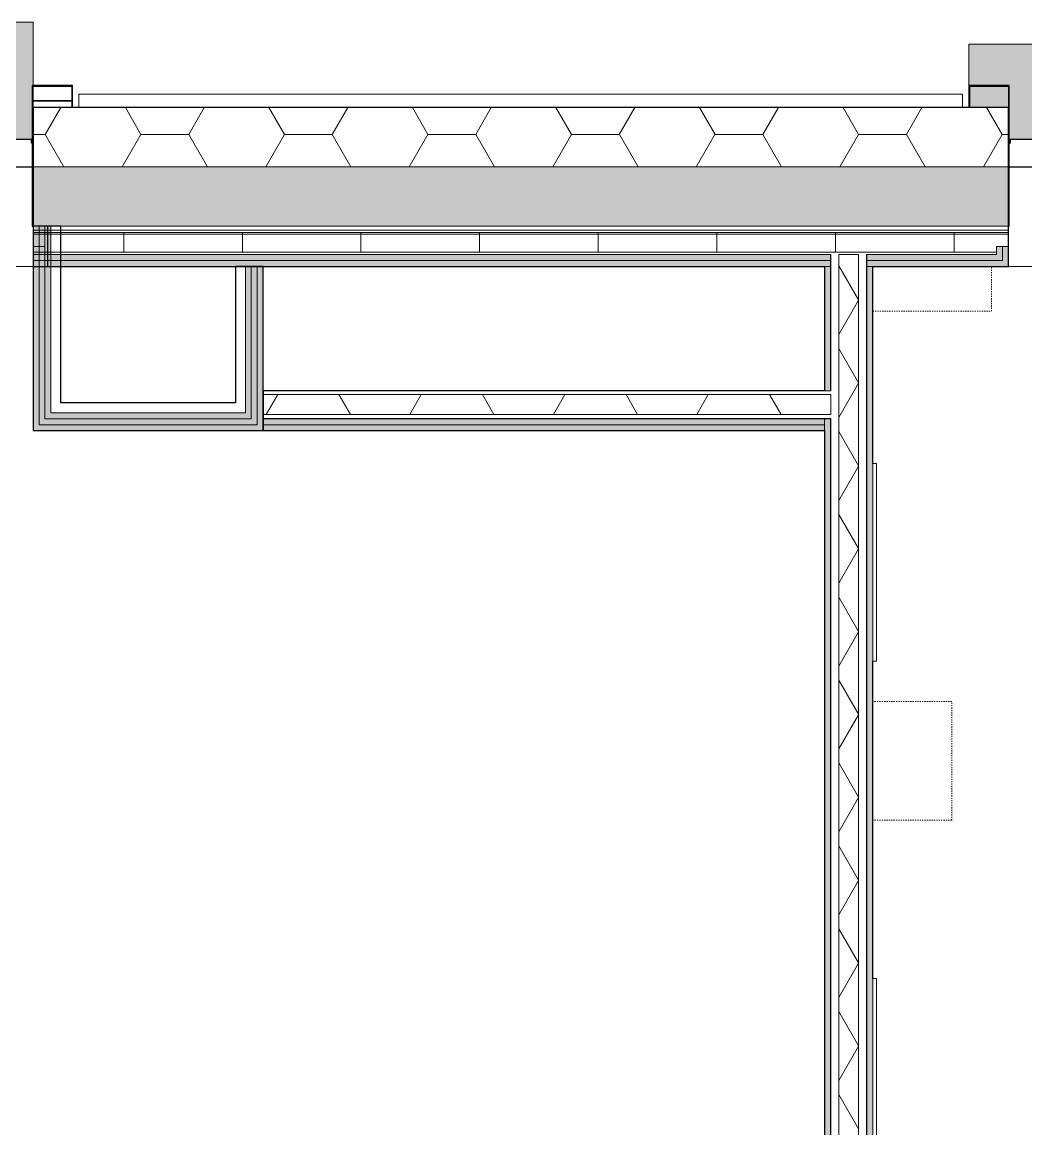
# Model space of a CAD drawing. Header units: millimetres. Extents: x 155920 to 295199, y -4084 to 97293.
# Drawn here: x 197415 to 199953, y 32065 to 34863 of the extents above; entities that cross this region are included whole.
import ezdxf

# ---------------------------------------------------------------- set-up
doc = ezdxf.new("R2010")
doc.units = ezdxf.units.MM
doc.header["$MEASUREMENT"] = 0
doc.linetypes.add('Dash', pattern=[6, 3, -3])
doc.linetypes.add('Dash_2_', pattern=[6, 3, -3])
for name, color, linetype, lineweight in [('A-GENM-HDLN', 8, 'Dash_2_', 9), ('A-GLAZ', 7, 'CONTINUOUS', 9), ('A-GLAZ-CURT', 7, 'CONTINUOUS', 9), ('A-GLAZ-CWMG', 7, 'CONTINUOUS', 9), ('A-WALL', 7, 'CONTINUOUS', 9), ('A-WALL-PATT', 7, 'CONTINUOUS', 25), ('I-FURN', 8, 'CONTINUOUS', 9), ('I-WALL', 7, 'CONTINUOUS', 9)]:
    doc.layers.add(name, color=color, linetype=linetype, lineweight=lineweight)

msp = doc.modelspace()

# ---------------------------------------------------------------- hatches: boundary and pattern name
at = {"layer": 'A-GLAZ'}
msp.add_hatch(color=256, dxfattribs=at).paths.add_polyline_path([(197440.8, 34561.5), (197440.8, 34703.3), (197442.8, 34703.3), (197442.8, 34863.2), (194658.8, 34863.2), (194658.8, 34703.3), (194660.8, 34703.3), (194660.8, 34561.5), (194663.2, 34561.5), (194663.2, 34566.2), (196046.5, 34566.2), (196046.5, 34561.5), (196055.2, 34561.5), (196055.2, 34566.2), (197438.5, 34566.2), (197438.5, 34561.5)], flags=0)
h = msp.add_hatch(color=256, dxfattribs=at)
h.paths.add_polyline_path([(201144.8, 34506.2), (202315.8, 34506.2), (202315.8, 34703.3), (202415.8, 34703.3), (202415.8, 34807.3), (199808.8, 34807.3), (199808.8, 34703.3), (199910.8, 34703.3), (199910.8, 34557.2), (199913.2, 34557.2), (199913.2, 34566.2), (201104.5, 34566.2), (201104.5, 34557.2), (201108.8, 34557.2), (201108.8, 34506.2)], flags=0)
h.paths.add_polyline_path([(202361.8, 34647.3), (202415.8, 34647.3), (202415.8, 34701.3), (202317.8, 34701.3), (202317.8, 34647.3)], flags=0)
h.paths.add_polyline_path([(199854.8, 34647.3), (199908.8, 34647.3), (199908.8, 34701.3), (199810.8, 34701.3), (199810.8, 34647.3)], flags=0)
h = msp.add_hatch(color=256, dxfattribs=at)
h.paths.add_polyline_path([(197438.5, 34559.4), (197440.8, 34559.4), (197440.8, 34561.5), (197438.5, 34561.5)], flags=0)
h.paths.add_polyline_path([(196046.5, 34559.4), (196055.2, 34559.4), (196055.2, 34561.5), (196046.5, 34561.1)], flags=0)
h.paths.add_polyline_path([(194660.8, 34559.4), (194663.2, 34559.4), (194663.2, 34561.5), (194660.8, 34561.5)], flags=0)
at = {"layer": 'A-WALL-PATT', "lineweight": 9}
h = msp.add_hatch(color=256, dxfattribs=at)
h.paths.add_polyline_path([(230738.8, 34347.3), (230990.8, 34347.3), (230990.8, 34497.3), (229692.8, 34497.3), (229692.8, 34347.3), (230298.1, 34347.3)], flags=0)
h.paths.add_polyline_path([(220908.8, 34347.3), (220908.8, 34497.3), (202317.8, 34497.3), (202317.8, 34347.3), (220879.3, 34347.3)], flags=0)
h.paths.add_polyline_path([(199908.8, 34347.3), (199908.8, 34497.3), (197442.8, 34497.3), (197442.8, 34347.3), (199799.2, 34347.3)], flags=0)
h.paths.add_polyline_path([(194658.8, 34347.3), (194658.8, 34497.3), (192497.8, 34497.3), (192512, 34491.5), (192517.8, 34477.3), (192517.8, 34367.3), (192512, 34353.2), (192497.8, 34347.3), (194417.1, 34347.3)], flags=0)
h.paths.add_polyline_path([(192423.7, 34347.3), (192435, 34348.5), (192423.7, 34353.2), (192417.8, 34367.3), (192417.8, 34347.3)], flags=0)
h.paths.add_polyline_path([(190803, 34347.3), (190808.8, 34347.3), (190808.8, 34367.3), (190803, 34353.2), (190788.8, 34347.3), (190798.8, 34347.3)], flags=0)
h.paths.add_polyline_path([(190718.8, 34347.3), (190728.8, 34347.3), (190714.7, 34353.2), (190708.8, 34367.3), (190708.8, 34477.3), (190714.7, 34491.5), (190728.8, 34497.3), (187318, 34497.3), (187318, 34347.3), (190714.7, 34347.3)], flags=0)
h.paths.add_polyline_path([(183652.8, 34347.3), (185283.8, 34347.3), (185283.8, 34497.3), (159942.8, 34497.3), (159942.8, 34347.3), (183432.8, 34347.3)], flags=0)
h.paths.add_polyline_path([(157908.7, 34347.3), (157908.7, 34497.3), (156603.8, 34497.3), (156603.8, 34347.3), (157340, 34347.3)], flags=0)
h.paths.add_polyline_path([(192442.8, 34357.3), (192497.8, 34357.3), (192504.9, 34360.3), (192507.8, 34367.3), (192507.8, 34477.3), (192504.9, 34484.4), (192497.8, 34487.3), (192442.8, 34487.3), (192442.8, 34437.3), (192427.8, 34437.3), (192427.8, 34367.3), (192430.8, 34360.3), (192437.8, 34357.3)], flags=0)
h.paths.add_polyline_path([(190728.8, 34357.3), (190788.8, 34357.3), (190795.9, 34360.3), (190798.8, 34367.3), (190798.8, 34437.3), (190783.8, 34437.3), (190783.8, 34487.3), (190728.8, 34487.3), (190721.8, 34484.4), (190718.8, 34477.3), (190718.8, 34367.3), (190721.8, 34360.3)], flags=0)
for points in [[(197457.8, 33830.3), (197457.8, 34347.3), (197442.8, 34347.3), (197442.8, 33830.3)], [(197512.8, 33830.3), (198024.4, 33830.3), (198024.4, 33845.3), (197457.8, 33845.3), (197457.8, 33830.3)], [(198024.4, 33830.3), (199443.5, 33830.3), (199443.5, 33845.3), (198024.4, 33845.3)]]:
    msp.add_hatch(color=256, dxfattribs=at).paths.add_polyline_path(points, flags=0)
at = {"layer": 'A-WALL-PATT', "lineweight": 5}
for points in [[(197472.8, 33845.3), (197472.8, 34347.3), (197457.8, 34347.3), (197457.8, 33845.3)], [(197487.8, 33860.3), (197487.8, 34347.3), (197472.8, 34347.3), (197472.8, 33860.3)], [(197979.4, 33875.3), (197994.4, 33875.3), (197994.4, 34245.3), (197979.4, 34245.3), (197979.4, 33886.7)], [(197994.4, 33860.3), (198009.4, 33860.3), (198009.4, 34245.3), (197994.4, 34245.3), (197994.4, 33875.3)], [(198009.4, 33845.3), (198024.4, 33845.3), (198024.4, 34245.3), (198009.4, 34245.3), (198009.4, 33860.3)], [(199550.5, 28494.3), (199565.5, 28494.3), (199565.5, 34245.3), (199550.5, 34245.3), (199550.5, 28598.8)], [(198009.4, 33845.3), (198009.4, 33860.3), (197472.8, 33860.3), (197472.8, 33845.3), (197512.8, 33845.3)], [(197487.8, 33860.3), (197994.4, 33860.3), (197994.4, 33875.3), (197487.8, 33875.3)], [(199443.5, 33845.3), (199443.5, 33860.3), (198024.4, 33860.3), (198024.4, 33845.3), (198603.2, 33845.3)]]:
    msp.add_hatch(color=256, dxfattribs=at).paths.add_polyline_path(points, flags=0)
at = {"layer": 'A-WALL-PATT', "lineweight": 9}
h = msp.add_hatch(color=256, dxfattribs=at)
h.paths.add_polyline_path([(194118.1, 34245.3), (194658.8, 34245.3), (194658.8, 34296.3), (194643.8, 34296.3), (194643.8, 34260.3), (192432.8, 34260.3), (192432.8, 34296.3), (192417.8, 34296.3), (192417.8, 34245.3), (193819.1, 34245.3)], flags=0)
h.paths.add_polyline_path([(190808.8, 34245.3), (190808.8, 34296.3), (190793.8, 34296.3), (190793.8, 34260.3), (189398.8, 34260.3), (189398.8, 34245.3), (190231, 34245.3)], flags=0)
h.paths.add_polyline_path([(197480.3, 34245.3), (197480.3, 34260.3), (197457.8, 34260.3), (197457.8, 34296.3), (197442.8, 34296.3), (197442.8, 34245.3)], flags=0)
at = {"layer": 'A-WALL-PATT', "lineweight": 5}
h = msp.add_hatch(color=256, dxfattribs=at)
h.paths.add_polyline_path([(194417.1, 34260.3), (194643.8, 34260.3), (194643.8, 34296.3), (194628.8, 34296.3), (194628.8, 34275.3), (192447.8, 34275.3), (192447.8, 34296.3), (192432.8, 34296.3), (192432.8, 34260.3), (194118.1, 34260.3)], flags=0)
h.paths.add_polyline_path([(197480.3, 34260.3), (197480.3, 34275.3), (197472.8, 34275.3), (197472.8, 34296.3), (197457.8, 34296.3), (197457.8, 34260.3)], flags=0)
h.paths.add_polyline_path([(189398.8, 34260.3), (190793.8, 34260.3), (190793.8, 34296.3), (190778.8, 34296.3), (190778.8, 34275.3), (189398.8, 34275.3)], flags=0)
at = {"layer": 'A-WALL-PATT', "lineweight": 9}
h = msp.add_hatch(color=256, dxfattribs=at)
h.paths.add_polyline_path([(204125.4, 34245.3), (204125.4, 34260.3), (202332.8, 34260.3), (202332.8, 34296.3), (202317.8, 34296.3), (202317.8, 34245.3), (203985.3, 34245.3)], flags=0)
h.paths.add_polyline_path([(199550.5, 34245.3), (199908.8, 34245.3), (199908.8, 34296.3), (199893.8, 34296.3), (199893.8, 34260.3), (199550.5, 34260.3)], flags=0)
h.paths.add_polyline_path([(199458.5, 34245.3), (199458.5, 34260.3), (197442.8, 34260.3), (197442.8, 34245.3), (199443.5, 34245.3)], flags=0)
at = {"layer": 'A-WALL-PATT', "lineweight": 5}
h = msp.add_hatch(color=256, dxfattribs=at)
h.paths.add_polyline_path([(204125.4, 34260.3), (204125.4, 34275.3), (202347.8, 34275.3), (202347.8, 34296.3), (202332.8, 34296.3), (202332.8, 34260.3), (203985.3, 34260.3)], flags=0)
h.paths.add_polyline_path([(199458.5, 34260.3), (199458.5, 34275.3), (197442.8, 34275.3), (197442.8, 34260.3), (199201.2, 34260.3)], flags=0)
h.paths.add_polyline_path([(199799.2, 34260.3), (199893.8, 34260.3), (199893.8, 34296.3), (199878.8, 34296.3), (199878.8, 34275.3), (199550.5, 34275.3), (199550.5, 34260.3)], flags=0)
at = {"layer": 'A-WALL-PATT', "lineweight": 9}
h = msp.add_hatch(color=256, dxfattribs=at)
h.paths.add_polyline_path([(199443.5, 28407.3), (199458.5, 28407.3), (199458.5, 33860.3), (199443.5, 33860.3), (199443.5, 28598.8)], flags=0)
h.paths.add_polyline_path([(199458.5, 33931.3), (199458.5, 34245.3), (199443.5, 34245.3), (199443.5, 33931.3)], flags=0)

# ---------------------------------------------------------------- linework, layer by layer
at = {"layer": 'A-GENM-HDLN', "linetype": 'Dash'}
for p, q in [((199865.5, 34132.3), (199865.5, 34245.3)), ((199565.5, 34132.3), (199865.5, 34132.3)), ((199765.5, 33145.3), (199565.5, 33145.3)), ((199765.5, 32845.3), (199765.5, 33145.3)), ((199765.5, 32845.3), (199565.5, 32845.3))]:
    msp.add_line(p, q, dxfattribs=at)
at = {"layer": 'A-GLAZ'}
for p, q in [((197442.8, 34863.2), (194658.8, 34863.2)), ((197442.8, 34863.2), (197442.8, 34703.3)), ((199808.8, 34703.3), (199808.8, 34807.3)), ((202415.8, 34807.3), (199808.8, 34807.3)), ((197440.8, 34561.5), (197438.5, 34561.5)), ((197440.8, 34559.4), (197438.5, 34559.4)), ((199960.1, 34497.2), (199910.8, 34497.2))]:
    msp.add_line(p, q, dxfattribs=at)
at = {"layer": 'A-GLAZ', "lineweight": 30}
for p, q in [((197440.8, 34703.3), (197440.8, 34347.3)), ((197542.8, 34703.3), (197440.8, 34703.3)), ((197442.8, 34647.3), (197442.8, 34701.3)), ((197442.8, 34701.3), (197540.8, 34701.3)), ((197540.8, 34701.3), (197540.8, 34647.3)), ((197542.8, 34647.3), (197542.8, 34703.3)), ((199910.8, 34703.3), (199808.8, 34703.3)), ((199808.8, 34703.3), (199808.8, 34647.3)), ((199810.8, 34647.3), (199810.8, 34701.3)), ((199810.8, 34701.3), (199908.8, 34701.3)), ((199908.8, 34701.3), (199908.8, 34647.3)), ((199910.8, 34347.3), (199910.8, 34703.3)), ((197438.5, 34566.2), (197377.6, 34566.2)), ((197438.5, 34557.2), (197438.5, 34566.2)), ((199974, 34566.2), (199913.2, 34566.2)), ((199913.2, 34566.2), (199913.2, 34557.2)), ((197442.8, 34557.2), (197438.5, 34557.2)), ((199913.2, 34557.2), (199908.8, 34557.2)), ((197383.6, 34497.3), (197442.8, 34497.3)), ((199908.8, 34497.3), (199968, 34497.3)), ((197440.8, 34347.3), (197442.8, 34347.3)), ((199908.8, 34347.3), (199910.8, 34347.3))]:
    msp.add_line(p, q, dxfattribs=at)
at = {"layer": 'A-GLAZ-CURT', "lineweight": 20}
for p, q in [((199792.8, 34681.3), (197558.8, 34681.3)), ((197558.8, 34681.3), (197558.8, 34647.3)), ((199792.8, 34647.3), (199792.8, 34681.3)), ((197558.8, 34647.3), (199792.8, 34647.3))]:
    msp.add_line(p, q, dxfattribs=at)
at = {"layer": 'A-GLAZ-CWMG'}
for p, q in [((197442.8, 34665.3), (197540.8, 34665.3)), ((197540.8, 34663.3), (197442.8, 34663.3))]:
    msp.add_line(p, q, dxfattribs=at)
at = {"layer": 'A-WALL', "lineweight": 30}
for p, q in [((199908.8, 34647.3), (197442.8, 34647.3)), ((197442.8, 34647.3), (197442.8, 34347.3)), ((199908.8, 34347.3), (199908.8, 34647.3)), ((199443.5, 34245.3), (199443.5, 33931.3)), ((199565.5, 33747.3), (199565.5, 34245.3)), ((199443.5, 33830.3), (199443.5, 28407.3)), ((199565.5, 32445.3), (199565.5, 33247.3))]:
    msp.add_line(p, q, dxfattribs=at)
at = {"layer": 'A-WALL'}
for p, q in [((197442.8, 34497.3), (199908.8, 34497.3)), ((197442.8, 34347.3), (197480.3, 34347.3)), ((197480.3, 34347.3), (197442.8, 34347.3)), ((199908.8, 34347.3), (197442.8, 34347.3)), ((197442.8, 34337.3), (197480.3, 34337.3)), ((197442.8, 34337.3), (199908.8, 34337.3)), ((197457.8, 33845.3), (197457.8, 34347.3)), ((197472.8, 33860.3), (197472.8, 34347.3)), ((197480.3, 34347.3), (199908.8, 34347.3)), ((197487.8, 33875.3), (197487.8, 34347.3)), ((197442.8, 34331.3), (197480.3, 34331.3)), ((197442.8, 34331.3), (199908.8, 34331.3)), ((197457.8, 34296.3), (197442.8, 34296.3)), ((197442.8, 34281.3), (199878.8, 34281.3)), ((197472.8, 34296.3), (197457.8, 34296.3)), ((197457.8, 34296.3), (197457.8, 34260.3)), ((197472.8, 34296.3), (197472.8, 34281.3)), ((197472.8, 34281.3), (197472.8, 34275.3)), ((197472.8, 34281.3), (197480.3, 34281.3)), ((199893.8, 34296.3), (199878.8, 34296.3)), ((199878.8, 34281.3), (199878.8, 34296.3)), ((199878.8, 34275.3), (199878.8, 34281.3)), ((199908.8, 34296.3), (199893.8, 34296.3)), ((199893.8, 34260.3), (199893.8, 34296.3)), ((197442.8, 34275.3), (199458.5, 34275.3)), ((197442.8, 34260.3), (199458.5, 34260.3)), ((197457.8, 34260.3), (197480.3, 34260.3)), ((197472.8, 34275.3), (197480.3, 34275.3)), ((199458.5, 34275.3), (199459.5, 34275.3)), ((199458.5, 34260.3), (199458.5, 34275.3)), ((199458.5, 34275.3), (199459.5, 34275.3)), ((199458.5, 34245.3), (199458.5, 34260.3)), ((199459.5, 34245.3), (199459.5, 34275.3)), ((199479.5, 34275.3), (199529.5, 34275.3)), ((199479.5, 34245.3), (199479.5, 34275.3)), ((199479.5, 34275.3), (199529.5, 34275.3)), ((199529.5, 34245.3), (199529.5, 34275.3)), ((199549.5, 34275.3), (199550.5, 34275.3)), ((199549.5, 34245.3), (199549.5, 34275.3)), ((199549.5, 34275.3), (199550.5, 34275.3)), ((199550.5, 34260.3), (199550.5, 34275.3)), ((199550.5, 34275.3), (199878.8, 34275.3)), ((199550.5, 34245.3), (199550.5, 34260.3)), ((199550.5, 34260.3), (199893.8, 34260.3)), ((197979.4, 33900.3), (197979.4, 34245.3)), ((197994.4, 33900.3), (197994.4, 34245.3)), ((198009.4, 33900.3), (198009.4, 34245.3)), ((199458.5, 34245.3), (199443.5, 34245.3)), ((199458.5, 33931.3), (199458.5, 34245.3)), ((199459.5, 33931.3), (199459.5, 34245.3)), ((199479.5, 28423.3), (199479.5, 34245.3)), ((199529.5, 28423.3), (199529.5, 34245.3)), ((199549.5, 28493.3), (199549.5, 34245.3)), ((199565.5, 34245.3), (199550.5, 34245.3)), ((199550.5, 28494.3), (199550.5, 34245.3)), ((199443.5, 33921.3), (198024.4, 33921.3)), ((199458.5, 33931.3), (199443.5, 33931.3)), ((199459.5, 33921.3), (199443.5, 33921.3)), ((199459.5, 33931.3), (199458.5, 33931.3)), ((199459.5, 33871.3), (199459.5, 33921.3)), ((199459.5, 33921.3), (199459.5, 33871.3)), ((197979.4, 33900.3), (197979.4, 33875.3)), ((197994.4, 33900.3), (197994.4, 33875.3)), ((198009.4, 33900.3), (198009.4, 33860.3)), ((197487.8, 33860.3), (197472.8, 33860.3)), ((197512.8, 33875.3), (197487.8, 33875.3)), ((197512.8, 33860.3), (197487.8, 33860.3)), ((197979.4, 33875.3), (197512.8, 33875.3)), ((197994.4, 33860.3), (197512.8, 33860.3)), ((197994.4, 33875.3), (197994.4, 33860.3)), ((198009.4, 33860.3), (198009.4, 33845.3)), ((199443.5, 33871.3), (198024.4, 33871.3)), ((199443.5, 33861.3), (198024.4, 33861.3)), ((199443.5, 33860.3), (198024.4, 33860.3)), ((199459.5, 33871.3), (199443.5, 33871.3)), ((199458.5, 33861.3), (199443.5, 33861.3)), ((199458.5, 33860.3), (199443.5, 33860.3)), ((199443.5, 33845.3), (199443.5, 33860.3)), ((199459.5, 33861.3), (199458.5, 33861.3)), ((199458.5, 28422.3), (199458.5, 33860.3)), ((199459.5, 28423.3), (199459.5, 33861.3)), ((197472.8, 33845.3), (197457.8, 33845.3)), ((197512.8, 33845.3), (197472.8, 33845.3)), ((198009.4, 33845.3), (197512.8, 33845.3)), ((199443.5, 33845.3), (198024.4, 33845.3)), ((199443.5, 33830.3), (199443.5, 33845.3))]:
    msp.add_line(p, q, dxfattribs=at)
at = {"layer": 'A-WALL-PATT', "linetype": 'Continuous', "lineweight": 9}
for p, q in [((197473.3, 34579.1), (197512.6, 34647.3)), ((197715.3, 34579.2), (197676, 34647.3)), ((197836.2, 34579.1), (197875.5, 34647.3)), ((198078.2, 34579.2), (198038.9, 34647.3)), ((198199.1, 34579.1), (198238.4, 34647.3)), ((198441.1, 34579.2), (198401.8, 34647.3)), ((198562, 34579.1), (198601.3, 34647.3)), ((198804, 34579.2), (198764.7, 34647.3)), ((198924.9, 34579.1), (198964.2, 34647.3)), ((199166.9, 34579.2), (199127.6, 34647.3)), ((199287.8, 34579.1), (199327.1, 34647.3)), ((199529.8, 34579.2), (199490.5, 34647.3)), ((199650.7, 34579.1), (199690, 34647.3)), ((199892.7, 34579.2), (199853.4, 34647.3)), ((197442.8, 34579.3), (197473.2, 34579.3)), ((197520.6, 34497.3), (197473.4, 34579.2)), ((197668, 34497.3), (197715.2, 34579.1)), ((197715.2, 34579.3), (197836.1, 34579.3)), ((197715.2, 34579.1), (197715.2, 34579.1)), ((197715.2, 34579.1), (197715.2, 34579.1)), ((197883.5, 34497.3), (197836.3, 34579.2)), ((198030.9, 34497.3), (198078.1, 34579.1)), ((198078.1, 34579.3), (198199, 34579.3)), ((198078.1, 34579.1), (198078.1, 34579.1)), ((198078.1, 34579.1), (198078.1, 34579.1)), ((198246.4, 34497.3), (198199.2, 34579.2)), ((198393.8, 34497.3), (198441, 34579.1)), ((198441, 34579.3), (198561.9, 34579.3)), ((198441, 34579.1), (198441, 34579.1)), ((198441, 34579.1), (198441, 34579.1)), ((198609.3, 34497.3), (198562.1, 34579.2)), ((198756.7, 34497.3), (198803.9, 34579.1)), ((198803.9, 34579.3), (198924.8, 34579.3)), ((198803.9, 34579.1), (198803.9, 34579.1)), ((198803.9, 34579.1), (198803.9, 34579.1)), ((198972.3, 34497.3), (198925, 34579.2)), ((199119.6, 34497.3), (199166.8, 34579.1)), ((199166.8, 34579.3), (199287.7, 34579.3)), ((199166.8, 34579.1), (199166.8, 34579.1)), ((199166.8, 34579.1), (199166.8, 34579.1)), ((199335.2, 34497.3), (199287.9, 34579.2)), ((199482.5, 34497.3), (199529.7, 34579.1)), ((199529.7, 34579.3), (199650.6, 34579.3)), ((199529.7, 34579.1), (199529.7, 34579.1)), ((199529.7, 34579.1), (199529.7, 34579.1)), ((199698.1, 34497.3), (199650.8, 34579.2)), ((199845.4, 34497.3), (199892.6, 34579.1)), ((199892.6, 34579.3), (199908.8, 34579.3)), ((199892.6, 34579.1), (199892.6, 34579.1)), ((199892.6, 34579.1), (199892.6, 34579.1)), ((197442.8, 34327.3), (197480.3, 34327.3)), ((197442.8, 34327.3), (199908.8, 34327.3)), ((197671.8, 34281.3), (197671.8, 34331.3)), ((197971.8, 34281.3), (197971.8, 34331.3)), ((198271.8, 34281.3), (198271.8, 34331.3)), ((198571.8, 34281.3), (198571.8, 34331.3)), ((198871.8, 34281.3), (198871.8, 34331.3)), ((199171.8, 34281.3), (199171.8, 34331.3)), ((199471.8, 34281.3), (199471.8, 34331.3)), ((199771.8, 34281.3), (199771.8, 34331.3)), ((199529.5, 34160.7), (199479.5, 34247.3)), ((199479.5, 34073.2), (199529.5, 34159.8)), ((199529.5, 33951.2), (199479.5, 34037.8)), ((199479.5, 33863.6), (199529.5, 33950.2)), ((198032.4, 33871.3), (198061.2, 33921.3)), ((198245, 33871.3), (198216.1, 33921.3)), ((198395.3, 33871.3), (198424.1, 33921.3)), ((198607.9, 33871.3), (198579, 33921.3)), ((198758.2, 33871.3), (198787, 33921.3)), ((198970.8, 33871.3), (198941.9, 33921.3)), ((199121.1, 33871.3), (199149.9, 33921.3)), ((199333.7, 33871.3), (199304.8, 33921.3)), ((199529.5, 33741.6), (199479.5, 33828.2)), ((199479.5, 33654.1), (199529.5, 33740.7)), ((199529.5, 33532.1), (199479.5, 33618.7)), ((199479.5, 33444.6), (199529.5, 33531.2)), ((199529.5, 33322.6), (199479.5, 33409.2)), ((199479.5, 33235.1), (199529.5, 33321.7)), ((199529.5, 33113.1), (199479.5, 33199.7)), ((199479.5, 33025.6), (199529.5, 33112.2)), ((199529.5, 32903.5), (199479.5, 32990.1)), ((199479.5, 32816), (199529.5, 32902.6)), ((199529.5, 32694), (199479.5, 32780.6)), ((199479.5, 32606.5), (199529.5, 32693.1)), ((199529.5, 32484.5), (199479.5, 32571.1)), ((199479.5, 32397), (199529.5, 32483.6)), ((199529.5, 32275), (199479.5, 32361.6)), ((199479.5, 32187.5), (199529.5, 32274.1)), ((199529.5, 32065.5), (199479.5, 32152.1))]:
    msp.add_line(p, q, dxfattribs=at)
at = {"layer": 'I-FURN'}
for p, q in [((199565.5, 33747.3), (199565.5, 33247.3)), ((199575.5, 33747.3), (199565.5, 33747.3)), ((199575.5, 33247.3), (199575.5, 33747.3)), ((199565.5, 33247.3), (199575.5, 33247.3)), ((199565.5, 32445.3), (199565.5, 31945.3)), ((199575.5, 32445.3), (199565.5, 32445.3)), ((199575.5, 31945.3), (199575.5, 32445.3))]:
    msp.add_line(p, q, dxfattribs=at)
at = {"layer": 'I-WALL', "lineweight": 30}
for p, q in [((197442.8, 34347.3), (197442.8, 33830.3)), ((197512.8, 34347.3), (197442.8, 34347.3)), ((197442.8, 34347.3), (197442.8, 34245.3)), ((197442.8, 34347.3), (197442.8, 34245.3)), ((197480.3, 34245.3), (197480.3, 34347.3)), ((197512.8, 33900.3), (197512.8, 34347.3)), ((199908.8, 34245.3), (199908.8, 34347.3)), ((197442.8, 34245.3), (197480.3, 34245.3)), ((197442.8, 34245.3), (199443.5, 34245.3)), ((197954.4, 34245.3), (197954.4, 33900.3)), ((198024.4, 34245.3), (197954.4, 34245.3)), ((198024.4, 33900.3), (198024.4, 34245.3)), ((199565.5, 34245.3), (199908.8, 34245.3)), ((199443.5, 33931.3), (198024.4, 33931.3)), ((198024.4, 33931.3), (198024.4, 33830.3)), ((197954.4, 33900.3), (197512.8, 33900.3)), ((198024.4, 33845.3), (198024.4, 33900.3)), ((197442.8, 33830.3), (197457.8, 33830.3)), ((197457.8, 33830.3), (197512.8, 33830.3)), ((197512.8, 33830.3), (198024.4, 33830.3)), ((198024.4, 33830.3), (198024.4, 33845.3)), ((198024.4, 33830.3), (199443.5, 33830.3))]:
    msp.add_line(p, q, dxfattribs=at)
at = {"layer": 'I-WALL'}
for p, q in [((197442.8, 34245.3), (194658.8, 34245.3)), ((201108.8, 34245.3), (199908.8, 34245.3))]:
    msp.add_line(p, q, dxfattribs=at)

doc.saveas('drawing.dxf')
